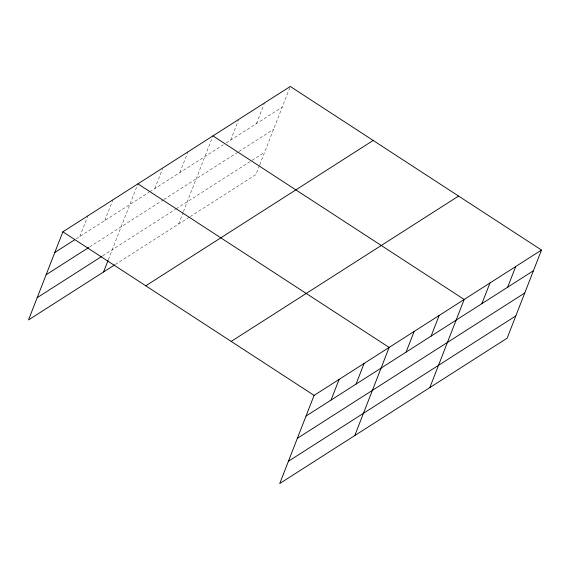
<?xml version="1.0" encoding="UTF-8"?>
<svg xmlns="http://www.w3.org/2000/svg" width="570" height="570" viewBox="0 0 570 570"><rect width="100%" height="100%" fill="white"/><g stroke="black" fill="none" stroke-linecap="round" stroke-linejoin="round"><path stroke-width="0.43" stroke-dasharray="2.85 2.14" d="M79.821 236.493L87.88 215.831M104.83 220.512L112.889 199.842M108.364 259.621L137.584 184.68M154.862 188.535L162.6 168.691M179.878 172.546L187.936 151.876M178.588 224.024L183.091 212.482M183.412 211.655L212.631 136.714M230.665 140.085L238.403 120.242M256.436 123.612L264.494 102.942M259.443 165.535L255.909 174.605L190.373 216.493M259.763 164.709L290.272 86.469M76.138 238.844L148.977 192.297M149.71 191.826L223.305 144.794M226.247 142.906L282.214 107.139M89.533 247.002L163.106 199.984M163.839 199.514L238.189 151.998M238.923 151.52L273.529 129.404M102.657 255.837L175.496 209.283M176.237 208.812L251.334 160.811M252.068 160.341L264.587 152.34M115.318 264.466L189.632 216.963"/><path stroke-width="0.85" d="M541.5 250.052L314.091 395.395L279.728 483.531L507.136 338.181L541.5 250.052L290.272 86.469L62.864 231.819L28.5 319.948L114.577 264.936M103.548 271.99L108.043 260.44M331.049 400.076L339.107 379.406M356.065 384.087L364.123 363.418M354.775 435.566L389.139 347.429L137.904 183.854M406.097 352.11L414.155 331.441M431.105 336.122L439.164 315.452M429.823 387.6L464.18 299.464L212.952 135.888M481.899 303.66L489.958 282.998M507.671 287.187L515.729 266.525M54.806 252.482L74.67 239.785M46.12 274.747L88.799 247.473M37.178 297.69L101.923 256.308M145.77 285.798L373.179 140.455M231.185 341.416L458.594 196.066M306.033 416.064L533.442 270.714M297.355 438.323L524.763 292.98M288.413 461.265L515.822 315.923M62.864 231.819L314.091 395.395"/></g></svg>
